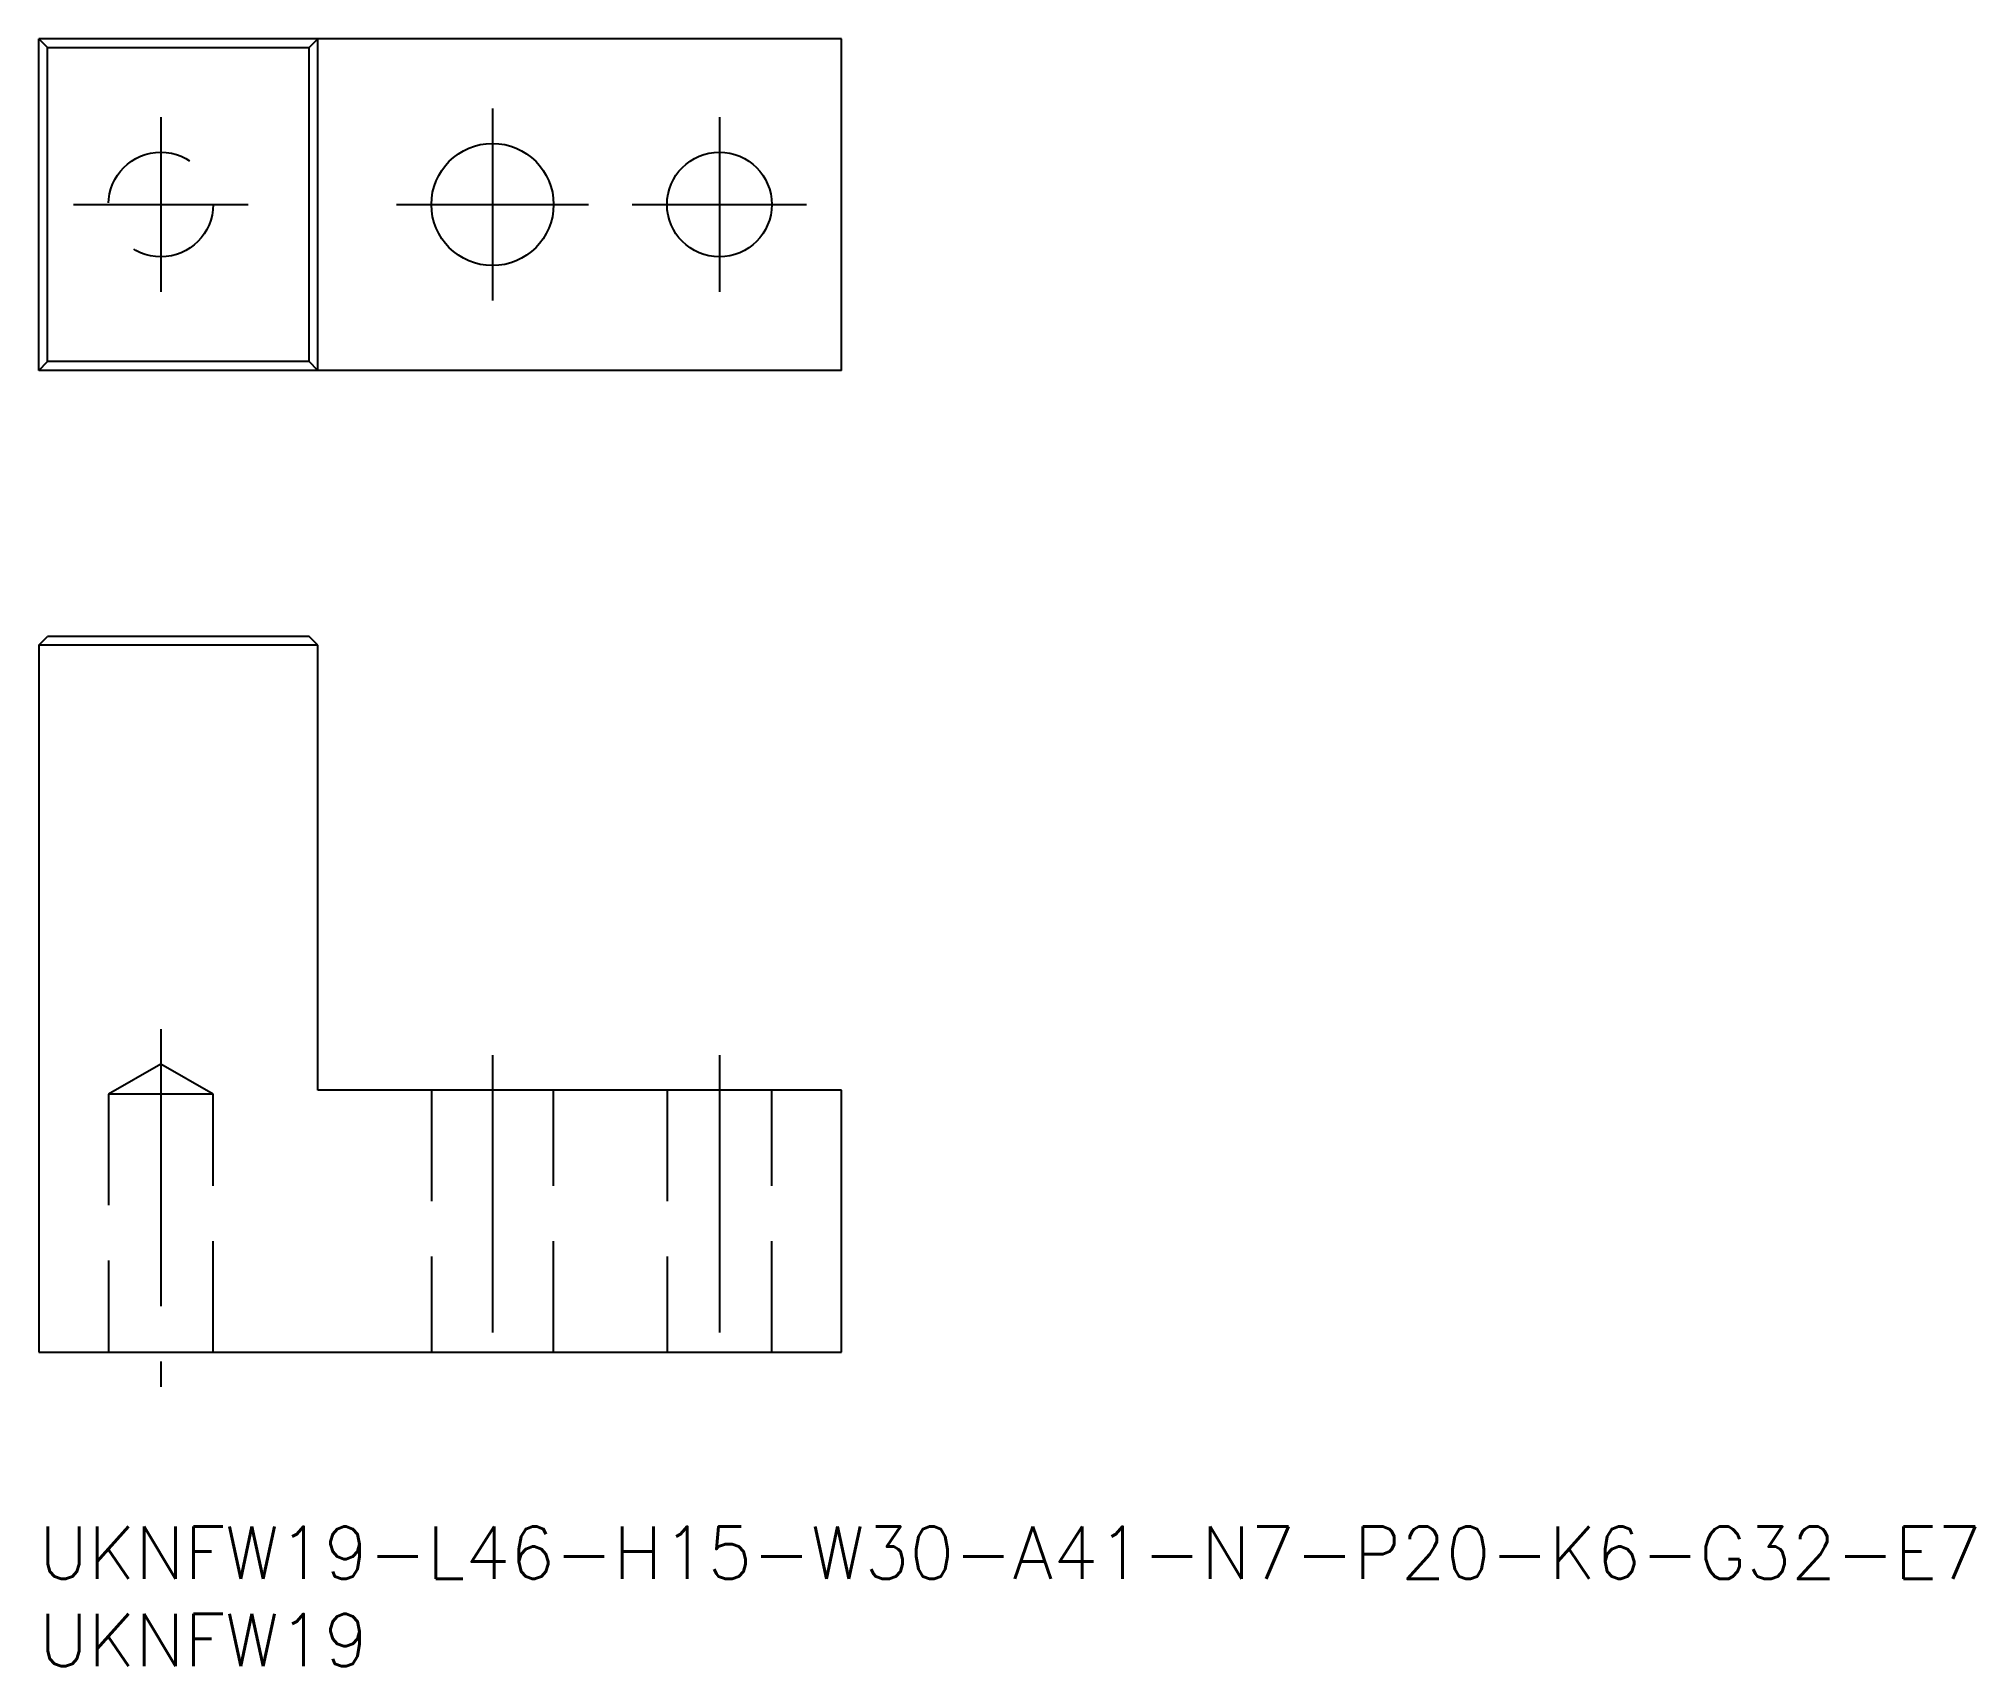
# Model space of a CAD drawing. Extents: x 0 to 111, y -8 to 85.
import ezdxf

# ---------------------------------------------------------------- set-up
doc = ezdxf.new("R2010")
doc.units = 0
doc.header["$LTSCALE"] = 0.5
doc.linetypes.add('CENTER', pattern=[50.8, 31.75, -6.35, 6.35, -6.35])
doc.linetypes.add('DASHED', pattern=[19.05, 12.7, -6.35])
for name, color, linetype in [('MSM_CENTER', 1, 'CENTER'), ('MSM_CONTINUOUS', 7, 'CONTINUOUS'), ('MSM_DASHED', 4, 'DASHED'), ('MSM_PART_NUMBER', 7, 'CONTINUOUS')]:
    doc.layers.add(name, color=color, linetype=linetype)
doc.styles.get("Standard").update_dxf_attribs({"font": 'txt.shx', "height": 1, "bigfont": 'bigfont.shx'})

# ---------------------------------------------------------------- blocks, each defined once
blk = doc.blocks.new('*U24')
at = {"layer": 'MSM_PART_NUMBER'}
blk.add_text('UKNFW19-L46-H15-W30-A41-N7-P20-K6-G32-E7', height=3, dxfattribs=at).set_placement((0, -3))
blk = doc.blocks.new('*U25')
at = {"layer": 'MSM_PART_NUMBER'}
blk.add_text('UKNFW19', height=3, dxfattribs=at).set_placement((0, -8))

msp = doc.modelspace()

# ---------------------------------------------------------------- linework, layer by layer
at = {"layer": 'MSM_CENTER'}
for p, q in [((26, 81.24), (26, 70.24)), ((7, 80.74), (7, 70.74)), ((39, 80.74), (39, 70.74)), ((2, 75.74), (12, 75.74)), ((20.5, 75.74), (31.5, 75.74)), ((34, 75.74), (44, 75.74)), ((7, 28.5), (7, 8)), ((26, 27), (26, 8)), ((39, 27), (39, 8))]:
    msp.add_line(p, q, dxfattribs=at)
at = {"layer": 'MSM_CONTINUOUS'}
for p, q in [((46, 85.24), (0, 85.24)), ((0, 66.24), (0, 85.24)), ((0.5, 84.74), (0, 85.24)), ((0.5, 66.74), (0.5, 84.74)), ((0.5, 84.74), (15.5, 84.74)), ((16, 85.24), (15.5, 84.74)), ((15.5, 66.74), (15.5, 84.74)), ((16, 66.24), (16, 85.24)), ((46, 66.24), (46, 85.24)), ((0, 66.24), (0.5, 66.74)), ((15.5, 66.74), (0.5, 66.74)), ((16, 66.24), (15.5, 66.74)), ((46, 66.24), (0, 66.24)), ((0, 50.5), (0.5, 51)), ((0, 50.5), (0, 10)), ((16, 50.5), (0, 50.5)), ((15.5, 51), (0.5, 51)), ((16, 50.5), (15.5, 51)), ((16, 25), (16, 50.5)), ((46, 25), (16, 25)), ((46, 10), (46, 25)), ((0, 10), (46, 10))]:
    msp.add_line(p, q, dxfattribs=at)
for centre, radius in [((26, 75.74), 3.5), ((39, 75.74), 3)]:
    msp.add_circle(centre, radius, dxfattribs=at)
at = {"layer": 'MSM_DASHED'}
for p, q in [((7, 26.5), (4, 24.77)), ((10, 24.77), (7, 26.5)), ((10, 24.77), (4, 24.77)), ((4, 24.77), (4, 10)), ((10, 10), (10, 24.77)), ((22.5, 25), (22.5, 10)), ((29.5, 10), (29.5, 25)), ((36, 25), (36, 10)), ((42, 10), (42, 25))]:
    msp.add_line(p, q, dxfattribs=at)
msp.add_circle((7, 75.74), 3, dxfattribs=at)

# ---------------------------------------------------------------- block references
at = {"layer": 'MSM_CONTINUOUS'}
for name in ['*U24', '*U25']:
    msp.add_blockref(name, (0, 0), dxfattribs=at)

doc.saveas('drawing.dxf')
